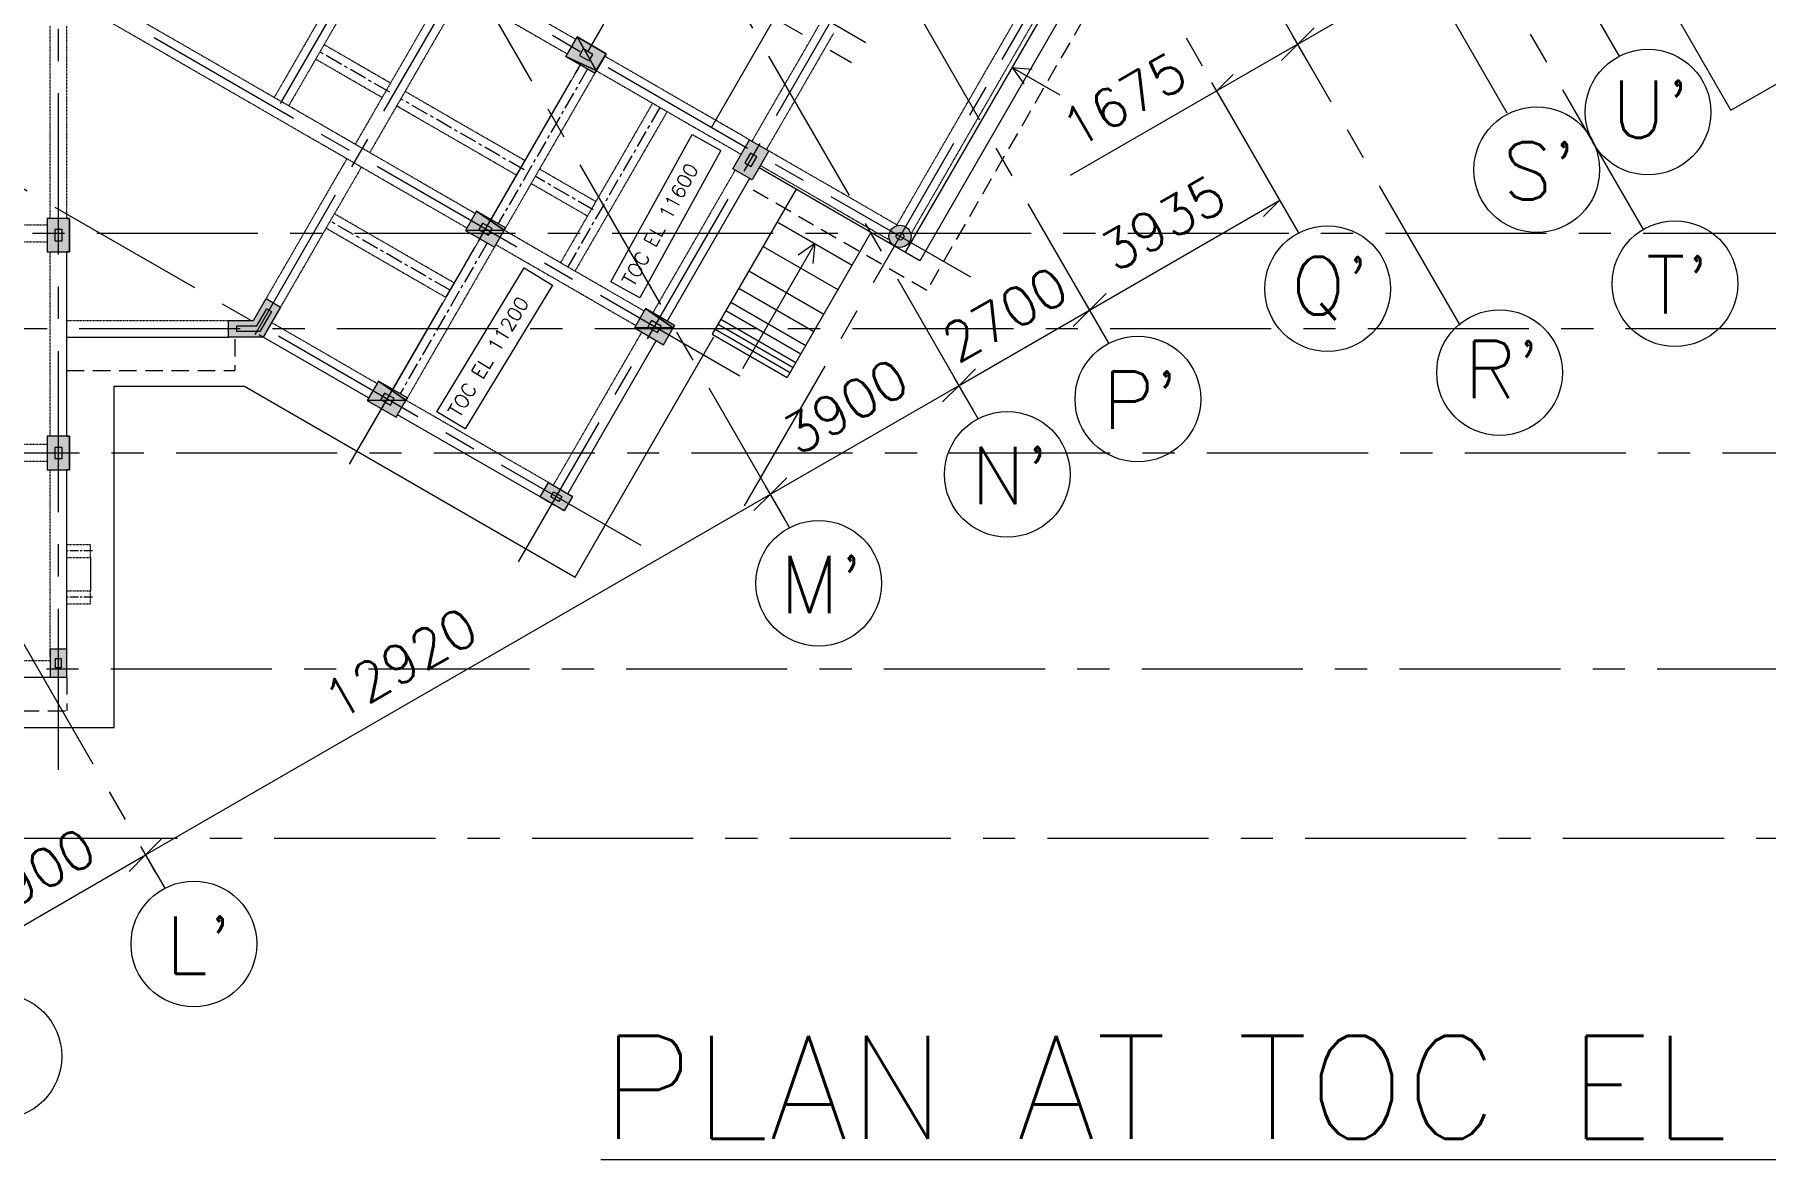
# Model space of a CAD drawing. Header units: millimetres. Extents: x 340192 to 549303, y -616317 to -538642.
# Drawn here: x 543059 to 546417, y -589367 to -587185 of the extents above; entities that cross this region are included whole.
import ezdxf
from ezdxf.enums import TextEntityAlignment as Align
from ezdxf.lldxf.tags import DXFTag

# ---------------------------------------------------------------- set-up
doc = ezdxf.new("R2010")
doc.units = ezdxf.units.MM
doc.header["$LTSCALE"] = 250
doc.header["$MEASUREMENT"] = 0
for name, pattern in [('( Center )', [2, 1.25, -0.25, 0.25, -0.25]), ('__CENTER__0', [2000, 1250, -250, 250, -250]), ('__HIDDEN__2', [375, 250, -125]), ('__HIDDEN__3', [375, 250, -125]), ('HIDDEN', [375, 250, -125]), ('HIDDENX2', [0.75, 0.5, -0.25])]:
    doc.linetypes.add(name, pattern=pattern)
doc.layers.get('DEFPOINTS').update_dxf_attribs({"lineweight": 0})
for name, color, linetype, lineweight in [('AR-PLTH-PROTCN', 5, 'Continuous', 0), ('AR-PROJ-ABV', 4, 'HIDDENX2', 0), ('CIVIL_SHADE', 25, 'Continuous', 0), ('CV-AB-CJ', 2, 'Continuous', 0), ('CV-AB-TITLE', 6, 'Continuous', 0), ('CV-CB-BEAM', 7, 'Continuous', 0), ('CV-CB-CIVIL', 70, 'Continuous', 0), ('CV-CB-COLUMN', 3, 'Continuous', 0), ('CV-CB-SHADE', 25, 'Continuous', 0), ('CV-COL', 3, 'Continuous', 0), ('CV-ELE', 4, 'Continuous', 0), ('CV-GRID_LINE', 8, 'CENTER', 0), ('CV-GRID_NO', 6, 'Continuous', 0), ('CV-MISC', 3, 'Continuous', 0)]:
    doc.layers.add(name, color=color, linetype=linetype, lineweight=lineweight)
doc.styles.add('ROMANS', font='romans.shx')
doc.styles.add('ROMANS_0', font='romans.shx')
doc.styles.add('SIMPLEX', font='romans.shx')
doc.styles.add('Style-romans', font='romans.shx')
tags = doc.linetypes.add('CENTER', pattern=[2, 1.25, -0.25, 0.25, -0.25]).pattern_tags.tags
tags[10:11] = [DXFTag(74, 4), DXFTag(75, 0), DXFTag(340, '0'), DXFTag(46, 1.0), DXFTag(50, 0.0), DXFTag(44, 0.0), DXFTag(45, 0.0)]
tags[8:9] = [DXFTag(74, 4), DXFTag(75, 0), DXFTag(340, '0'), DXFTag(46, 1.0), DXFTag(50, 0.0), DXFTag(44, 0.0), DXFTag(45, 0.0)]
tags[6:7] = [DXFTag(74, 4), DXFTag(75, 0), DXFTag(340, '0'), DXFTag(46, 1.0), DXFTag(50, 0.0), DXFTag(44, 0.0), DXFTag(45, 0.0)]
tags[4:5] = [DXFTag(74, 4), DXFTag(75, 0), DXFTag(340, '0'), DXFTag(46, 1.0), DXFTag(50, 0.0), DXFTag(44, 0.0), DXFTag(45, 0.0)]
doc.dimstyles.new('.15', dxfattribs={"dimtxt": 75, "dimasz": 0.00015, "dimexe": 18.75, "dimexo": 18.75, "dimgap": 37.5, "dimtad": 1, "dimdec": 0, "dimlfac": 9.227778, "dimzin": 0, "dimdsep": 46, "dimtxsty": 'ROMANS_0', "dimblk": 'TICK', "dimcen": 60, "dimclrd": 2, "dimclre": 2, "dimclrt": 3, "dimadec": 0, "dimazin": 0, "dimtfac": 1, "dimtdec": 0, "dimtofl": 0, "dimtmove": 0, "dimatfit": 3, "dimldrblk": 'TICK', "dimfxl": 1, "dimtolj": 1, "dimtzin": 0, "dimlwd": -1, "dimlwe": -1, "dimarcsym": 0})

# ---------------------------------------------------------------- blocks, each defined once
blk = doc.blocks.new('TICK')
at = {"color": 3}
blk.add_line((-289777.747, -77645.713), (0, 0), dxfattribs=at)
blk = doc.blocks.new('*D44')
at = {"layer": 'CV-CB-SHADE', "color": 2, "transparency": 16777216}
for p, q in [((542908.3, -588987.7), (543274.2, -588776.4)), ((543293, -588809), (543264.8, -588760.2)), ((542927.1, -589020.2), (542898.9, -588971.4))]:
    blk.add_line(p, q, dxfattribs=at)
at = {"layer": 'DEFPOINTS', "color": 0, "transparency": 16777216}
for p in [(543274.2, -588776.4), (543302.4, -588825.2), (542936.5, -589036.4)]:
    blk.add_point(p, dxfattribs=at)
at = {"layer": 'CV-CB-SHADE', "color": 2, "transparency": 16777216, "xscale": 0.00015, "yscale": 0.00015, "zscale": 0.00015}
for p, rotation in [((543274.2, -588776.4), 30.00000000000112), ((542908.3, -588987.7), 210.0000000000011)]:
    blk.add_blockref('TICK', p, dxfattribs=dict(at, rotation=rotation))
at = {"layer": 'CV-CB-SHADE', "color": 3, "transparency": 16777216, "insert": (543054.9, -588816.4), "char_height": 75, "attachment_point": 5, "rotation": 30, "style": 'ROMANS_0'}
blk.add_mtext('\\A1;3900', dxfattribs=at)
blk = doc.blocks.new('*D45')
at = {"layer": 'CV-CB-SHADE', "color": 2, "transparency": 16777216}
for p, q in [((543274.1, -588776.3), (544486.3, -588076.5)), ((544507.6, -588113.3), (544476.9, -588060.2)), ((543295.4, -588813.2), (543264.8, -588760.1))]:
    blk.add_line(p, q, dxfattribs=at)
at = {"layer": 'DEFPOINTS', "color": 0, "transparency": 16777216}
for p in [(544486.3, -588076.5), (544517, -588129.6), (543304.8, -588829.4)]:
    blk.add_point(p, dxfattribs=at)
at = {"layer": 'CV-CB-SHADE', "color": 2, "transparency": 16777216, "xscale": 0.00015, "yscale": 0.00015, "zscale": 0.00015}
for p, rotation in [((544486.3, -588076.5), 30.0000000000007), ((543274.1, -588776.3), 210.0000000000007)]:
    blk.add_blockref('TICK', p, dxfattribs=dict(at, rotation=rotation))
at = {"layer": 'CV-CB-SHADE', "color": 3, "transparency": 16777216, "insert": (543768.1, -588404.5), "char_height": 75, "attachment_point": 5, "rotation": 30, "style": 'ROMANS_0'}
blk.add_mtext('\\A1;12920', dxfattribs=at)
blk = doc.blocks.new('*D46')
at = {"layer": 'CV-CB-SHADE', "color": 0, "transparency": 16777216}
blk.add_line((544486.4, -588076.6), (544852.3, -587865.3), dxfattribs=at)
at = {"layer": 'CV-CB-SHADE', "color": 2, "transparency": 16777216}
for p, q in [((544880.2, -587913.7), (544842.9, -587849.1)), ((544514.3, -588124.9), (544477, -588060.3))]:
    blk.add_line(p, q, dxfattribs=at)
at = {"layer": 'DEFPOINTS', "color": 0, "transparency": 16777216}
for p in [(544852.3, -587865.3), (544889.6, -587929.9), (544523.7, -588141.2)]:
    blk.add_point(p, dxfattribs=at)
at = {"layer": 'CV-CB-SHADE', "color": 0, "transparency": 16777216, "xscale": 0.00015, "yscale": 0.00015, "zscale": 0.00015}
for p, rotation in [((544852.3, -587865.3), 29.99999999999862), ((544486.4, -588076.6), 209.9999999999986)]:
    blk.add_blockref('TICK', p, dxfattribs=dict(at, rotation=rotation))
at = {"layer": 'CV-CB-SHADE', "color": 3, "transparency": 16777216, "insert": (544631.8, -587906), "char_height": 75, "attachment_point": 5, "rotation": 30, "style": 'ROMANS_0'}
blk.add_mtext('\\A1;3900', dxfattribs=at)
blk = doc.blocks.new('*D47')
at = {"layer": 'CV-CB-SHADE', "color": 2, "transparency": 16777216}
for p, q in [((545133.5, -587767.4), (545096.2, -587702.8)), ((544880.2, -587913.7), (544842.9, -587849.1))]:
    blk.add_line(p, q, dxfattribs=at)
at = {"layer": 'CV-CB-SHADE', "color": 0, "transparency": 16777216}
blk.add_line((544852.3, -587865.3), (545105.6, -587719.1), dxfattribs=at)
at = {"layer": 'DEFPOINTS', "color": 0, "transparency": 16777216}
for p in [(545105.6, -587719.1), (545142.9, -587783.7), (544889.6, -587929.9)]:
    blk.add_point(p, dxfattribs=at)
at = {"layer": 'CV-CB-SHADE', "color": 0, "transparency": 16777216, "xscale": 0.00015, "yscale": 0.00015, "zscale": 0.00015}
for p, rotation in [((545105.6, -587719.1), 29.99999999830986), ((544852.3, -587865.3), 209.9999999983098)]:
    blk.add_blockref('TICK', p, dxfattribs=dict(at, rotation=rotation))
at = {"layer": 'CV-CB-SHADE', "color": 3, "transparency": 16777216, "insert": (544941.4, -587727.2), "char_height": 75, "attachment_point": 5, "rotation": 30, "style": 'ROMANS_0'}
blk.add_mtext('\\A1;2700', dxfattribs=at)
blk = doc.blocks.new('*D48')
at = {"layer": 'CV-CB-SHADE', "color": 0, "transparency": 16777216}
blk.add_line((545105.6, -587719.1), (545474.8, -587505.9), dxfattribs=at)
at = {"layer": 'CV-CB-SHADE', "color": 2, "transparency": 16777216}
for p, q in [((545502.7, -587554.3), (545465.4, -587489.7)), ((545133.5, -587767.4), (545096.2, -587702.8))]:
    blk.add_line(p, q, dxfattribs=at)
at = {"layer": 'DEFPOINTS', "color": 0, "transparency": 16777216}
for p in [(545474.8, -587505.9), (545512.1, -587570.5), (545142.9, -587783.7)]:
    blk.add_point(p, dxfattribs=at)
at = {"layer": 'CV-CB-SHADE', "color": 0, "transparency": 16777216, "xscale": 0.00015, "yscale": 0.00015, "zscale": 0.00015}
for p, rotation in [((545474.8, -587505.9), 29.99999999830986), ((545105.6, -587719.1), 209.9999999983098)]:
    blk.add_blockref('TICK', p, dxfattribs=dict(at, rotation=rotation))
at = {"layer": 'CV-CB-SHADE', "color": 3, "transparency": 16777216, "insert": (545247.9, -587550.3), "char_height": 75, "attachment_point": 5, "rotation": 30, "style": 'ROMANS_0'}
blk.add_mtext('\\A1;3935', dxfattribs=at)
blk = doc.blocks.new('*D49')
at = {"layer": 'CV-CB-SHADE', "color": 0, "transparency": 16777216}
for p, q in [((545509.5, -587203.1), (545352.3, -587293.8)), ((545352.3, -587293.8), (545067.6, -587458.2))]:
    blk.add_line(p, q, dxfattribs=at)
at = {"layer": 'CV-CB-SHADE', "color": 2, "transparency": 16777216}
for p, q in [((545537.4, -587251.5), (545500.1, -587186.9)), ((545380.2, -587342.2), (545342.9, -587277.6))]:
    blk.add_line(p, q, dxfattribs=at)
at = {"layer": 'DEFPOINTS', "color": 0, "transparency": 16777216}
for p in [(545509.5, -587203.1), (545546.8, -587267.7), (545389.6, -587358.4)]:
    blk.add_point(p, dxfattribs=at)
at = {"layer": 'CV-CB-SHADE', "color": 0, "transparency": 16777216, "xscale": 0.00015, "yscale": 0.00015, "zscale": 0.00015}
for p, rotation in [((545509.5, -587203.1), 29.99999999830986), ((545352.3, -587293.8), 209.9999999983098)]:
    blk.add_blockref('TICK', p, dxfattribs=dict(at, rotation=rotation))
at = {"layer": 'CV-CB-SHADE', "color": 3, "transparency": 16777216, "insert": (545172.4, -587311.1), "char_height": 75, "attachment_point": 5, "rotation": 30, "style": 'ROMANS_0'}
blk.add_mtext('\\A1;1675', dxfattribs=at)
blk = doc.blocks.new('*D50')
at = {"layer": 'CV-CB-SHADE', "color": 0, "transparency": 16777216}
blk.add_line((545509.5, -587203.1), (545756.2, -587060.6), dxfattribs=at)
at = {"layer": 'CV-CB-SHADE', "color": 2, "transparency": 16777216}
for p, q in [((545784.1, -587109), (545746.8, -587044.4)), ((545537.4, -587251.5), (545500.1, -587186.9))]:
    blk.add_line(p, q, dxfattribs=at)
at = {"layer": 'DEFPOINTS', "color": 0, "transparency": 16777216}
for p in [(545756.2, -587060.6), (545793.5, -587125.3), (545546.8, -587267.7)]:
    blk.add_point(p, dxfattribs=at)
at = {"layer": 'CV-CB-SHADE', "color": 0, "transparency": 16777216, "xscale": 0.00015, "yscale": 0.00015, "zscale": 0.00015}
for p, rotation in [((545756.2, -587060.6), 29.99999999830986), ((545509.5, -587203.1), 209.9999999983098)]:
    blk.add_blockref('TICK', p, dxfattribs=dict(at, rotation=rotation))
at = {"layer": 'CV-CB-SHADE', "color": 3, "transparency": 16777216, "insert": (545595.3, -587066.9), "char_height": 75, "attachment_point": 5, "rotation": 30, "style": 'ROMANS_0'}
blk.add_mtext('\\A1;2630', dxfattribs=at)

msp = doc.modelspace()

# ---------------------------------------------------------------- hatches: boundary and pattern name
at = {"layer": 'CIVIL_SHADE', "linetype": 'Continuous', "ltscale": 1.168052}
msp.add_hatch(color=256, dxfattribs=at).paths.add_polyline_path([(544145.78, -587259.34), (544089.49, -587226.84), (544111.15, -587189.31), (544167.44, -587221.81)])
at = {"layer": 'CV-CB-SHADE', "ltscale": 0.108333, "extrusion": (0, 0, -1)}
for points in [[(-544145.78, -587259.34), (-544167.44, -587221.81), (-544111.15, -587189.31), (-544089.49, -587226.84)], [(-544145.78, -587259.34), (-544167.44, -587221.81), (-544111.15, -587189.31), (-544089.49, -587226.84)], [(-544450.75, -587466.69), (-544483.25, -587410.39), (-544445.73, -587388.73), (-544413.23, -587445.02)], [(-543126.76, -587606.46), (-543126.76, -587541.46), (-543083.43, -587541.46), (-543083.43, -587606.46)], [(-543126.76, -587606.46), (-543126.76, -587541.46), (-543083.43, -587541.46), (-543083.43, -587606.46)], [(-543950.78, -587597.08), (-543972.44, -587559.56), (-543916.15, -587527.06), (-543894.49, -587564.58)], [(-544278.68, -587786.4), (-544300.34, -587748.87), (-544244.05, -587716.37), (-544222.39, -587753.9)], [(-543760.34, -587926.94), (-543782, -587889.41), (-543725.71, -587856.91), (-543704.04, -587894.44)], [(-543126.76, -588028.96), (-543126.76, -587963.96), (-543083.43, -587963.96), (-543083.43, -588028.96)], [(-543126.76, -588028.96), (-543126.76, -587963.96), (-543083.43, -587963.96), (-543083.43, -588028.96)], [(-544086.25, -588108.85), (-544102.5, -588080.71), (-544055.59, -588053.62), (-544039.34, -588081.77)], [(-543121.34, -588431.41), (-543121.34, -588377.25), (-543088.84, -588377.25), (-543088.84, -588431.41)]]:
    msp.add_hatch(color=25, dxfattribs=at).paths.add_polyline_path(points)
at = {"layer": 'CV-CB-SHADE', "ltscale": 0.000135417}
msp.add_hatch(color=25, dxfattribs=at).paths.add_polyline_path([(544759.49, -587576.13, 1), (544716.16, -587576.13, 1)])
at = {"layer": 'CV-CB-SHADE', "linetype": 'Continuous', "ltscale": 0.108333, "extrusion": (0, 0, -1)}
msp.add_hatch(color=25, dxfattribs=at).paths.add_polyline_path([(-543502.23, -587771.66), (-543535.98, -587713.2), (-543507.84, -587696.95), (-543483.46, -587739.16), (-543434.71, -587739.16), (-543434.71, -587771.66)])
msp.add_hatch(color=25, dxfattribs=at).paths.add_polyline_path([(-543502.23, -587771.66), (-543535.98, -587713.2), (-543507.84, -587696.95), (-543483.46, -587739.16), (-543434.71, -587739.16), (-543434.71, -587771.66)])

# ---------------------------------------------------------------- linework, layer by layer
at = {"layer": 'AR-PLTH-PROTCN', "color": 21, "ltscale": 0.000108333}
for p, q in [((544107.69, -588237.46, -232618.36), (544376.9, -587771.18, -232618.36)), ((543212.89, -588528.91, -232618.36), (543212.89, -587867, -232618.36)), ((543212.89, -587867, -232618.36), (543466.03, -587867, -232618.36)), ((543466.03, -587867, -232618.36), (544107.69, -588237.46, -232618.36)), ((542292.59, -588528.91, -232618.36), (543212.89, -588528.91, -232618.36))]:
    msp.add_line(p, q, dxfattribs=at)
at = {"layer": 'AR-PROJ-ABV', "linetype": '__HIDDEN__2', "ltscale": 0.000541667}
for p, q in [((545244.76, -586893.09, -232618.36), (544789.76, -587681.18, -232618.36)), ((544789.76, -587681.18, -232618.36), (544437.94, -587478.05, -232618.36)), ((543447.02, -587775.56, -232618.36), (543447.02, -587836.66, -232618.36)), ((543121.34, -587836.66, -232618.36), (543447.02, -587836.66, -232618.36)), ((543121.34, -588431.41, -232618.36), (543121.34, -588496.41, -232618.36)), ((541967.59, -588496.41, -232618.36), (543121.34, -588496.41, -232618.36))]:
    msp.add_line(p, q, dxfattribs=at)
at = {"layer": 'CV-AB-CJ', "color": 2, "ltscale": 0.108333, "elevation": -232618.36, "flags": 128}
msp.add_lwpolyline([(543495.97, -587760.83), (543450.96, -587760.83), (543450.96, -587750), (543489.72, -587750), (543509.09, -587716.44), (543518.48, -587721.85), (543495.97, -587760.83)], dxfattribs=at)
at = {"layer": 'CV-AB-CJ', "color": 2, "ltscale": 0.000135417}
msp.add_circle((544737.82, -587576.13, -232618.36), 7.22, dxfattribs=at)
for points in [[(544134.52, -587235.85, -232618.36), (544141.66, -587223.3, -232618.36), (544122.83, -587212.58, -232618.36), (544115.69, -587225.13, -232618.36)], [(544436.71, -587433.76, -232618.36), (544449.26, -587440.9, -232618.36), (544459.98, -587422.08, -232618.36), (544447.43, -587414.93, -232618.36)], [(543112.32, -587563.12, -232618.36), (543097.87, -587563.12, -232618.36), (543097.87, -587584.79, -232618.36), (543112.32, -587584.79, -232618.36)], [(543939.52, -587573.6, -232618.36), (543946.66, -587561.05, -232618.36), (543927.83, -587550.33, -232618.36), (543920.69, -587562.88, -232618.36)], [(544267.42, -587762.92, -232618.36), (544274.56, -587750.36, -232618.36), (544255.73, -587739.64, -232618.36), (544248.59, -587752.19, -232618.36)], [(543749.07, -587903.46, -232618.36), (543756.22, -587890.9, -232618.36), (543737.39, -587880.18, -232618.36), (543730.25, -587892.74, -232618.36)], [(543112.32, -587985.62, -232618.36), (543097.87, -587985.62, -232618.36), (543097.87, -588007.29, -232618.36), (543112.32, -588007.29, -232618.36)]]:
    msp.add_3dface(points, dxfattribs=at)
at = {"layer": 'CV-AB-CJ', "color": 2, "ltscale": 0.108333}
for points in [[(544081.45, -588081.06, -232618.36), (544076.03, -588090.44, -232618.36), (544060.4, -588081.42, -232618.36), (544065.81, -588072.03, -232618.36)], [(543099.68, -588395.29, -232618.36), (543110.51, -588395.29, -232618.36), (543110.51, -588413.38, -232618.36), (543099.68, -588413.38, -232618.36)]]:
    msp.add_3dface(points, dxfattribs=at)
at = {"layer": 'CV-CB-BEAM', "linetype": 'HIDDEN', "ltscale": 4.33333e-07}
for p, q in [((544731.87, -587553.94, -232618.36), (545105.62, -586906.58, -232618.36)), ((544759.06, -587571.85, -232618.36), (545134.73, -586921.17, -232618.36)), ((543699.67, -587001.77, -232618.36), (543523.62, -587306.69, -232618.36)), ((544108.44, -587194, -232618.36), (543760.84, -586993.31, -232618.36)), ((543727.81, -587018.02, -232618.36), (543551.77, -587322.94, -232618.36)), ((543744.59, -587021.46, -232618.36), (544092.19, -587222.14, -232618.36)), ((543859.52, -587087.81, -232618.36), (543680.77, -587397.41, -232618.36)), ((543887.67, -587104.06, -232618.36), (543708.92, -587413.66, -232618.36)), ((543897.19, -587559.89, -232618.36), (543166.34, -587137.94, -232618.36)), ((543913.44, -587531.75, -232618.36), (543182.59, -587109.79, -232618.36)), ((543088.84, -587541.46, -232618.36), (543088.84, -587167.71, -232618.36)), ((543121.34, -587541.46, -232618.36), (543121.34, -587167.71, -232618.36)), ((544580.42, -587166.27, -232618.36), (544450.42, -587391.44, -232618.36)), ((543749.29, -587278.73, -232618.36), (543620.29, -587204.25, -232618.36)), ((544608.56, -587182.52, -232618.36), (544478.56, -587407.69, -232618.36)), ((543733.04, -587306.88, -232618.36), (543604.04, -587232.4, -232618.36)), ((544445.73, -587388.73, -232618.36), (544164.74, -587226.5, -232618.36)), ((544117.63, -587243.09, -232618.36), (543944.3, -587543.31, -232618.36)), ((544148.49, -587254.64, -232618.36), (543972.44, -587559.56, -232618.36)), ((544148.49, -587254.64, -232618.36), (544429.48, -587416.87, -232618.36)), ((544010.11, -587429.32, -232618.36), (543777.44, -587294.98, -232618.36)), ((543993.86, -587457.46, -232618.36), (543761.19, -587323.13, -232618.36)), ((544257.79, -587317.75, -232618.36), (544079.04, -587627.35, -232618.36)), ((544285.93, -587334, -232618.36), (544107.18, -587643.6, -232618.36)), ((544731.87, -587553.94, -232618.36), (544478.56, -587407.69, -232618.36)), ((543664.52, -587425.56, -232618.36), (543507.84, -587696.95, -232618.36)), ((544467, -587438.54, -232618.36), (544717.29, -587583.04, -232618.36)), ((543692.67, -587441.81, -232618.36), (543535.91, -587713.33, -232618.36)), ((544131.31, -587536.82, -232618.36), (544022.01, -587473.71, -232618.36)), ((544147.56, -587508.67, -232618.36), (544038.26, -587445.57, -232618.36)), ((544417.92, -587447.73, -232618.36), (544258.12, -587724.49, -232618.36)), ((543873.07, -587666.68, -232618.36), (543640.4, -587532.35, -232618.36)), ((542731.34, -587554.01, -232618.36), (543083.43, -587554.01, -232618.36)), ((543856.82, -587694.83, -232618.36), (543624.15, -587560.49, -232618.36)), ((544241.34, -587721.06, -232618.36), (543969.74, -587564.25, -232618.36)), ((542731.34, -587586.51, -232618.36), (543083.43, -587586.51, -232618.36)), ((543088.84, -587963.96, -232618.36), (543088.84, -587606.46, -232618.36)), ((543922.63, -587580.83, -232618.36), (543751.15, -587877.85, -232618.36)), ((543950.78, -587597.08, -232618.36), (543774.74, -587902, -232618.36)), ((544225.09, -587749.21, -232618.36), (543953.49, -587592.39, -232618.36)), ((543121.34, -587739.16, -232618.36), (543434.71, -587739.16, -232618.36)), ((543723, -587861.6, -232618.36), (543518.48, -587743.52, -232618.36)), ((544236.46, -587762.02, -232618.36), (544064.97, -588059.04, -232618.36)), ((544055.59, -588053.62, -232618.36), (543779.29, -587894.1, -232618.36)), ((543083.43, -587980.21, -232618.36), (542731.34, -587980.21, -232618.36)), ((543083.43, -588012.71, -232618.36), (542731.34, -588012.71, -232618.36)), ((543088.84, -588391.87, -232618.36), (543088.84, -588028.96, -232618.36)), ((542747.59, -588398.91, -232618.36), (543088.84, -588398.91, -232618.36))]:
    msp.add_line(p, q, dxfattribs=at)
at = {"layer": 'CV-CB-BEAM', "linetype": 'Continuous', "ltscale": 0.000108333}
for p, q in [((544446.06, -587463.98, -232618.36), (544286.27, -587740.74, -232618.36)), ((543121.34, -587963.96, -232618.36), (543121.34, -587606.46, -232618.36)), ((543121.34, -587771.77, -232618.36), (543434.71, -587771.77, -232618.36)), ((543706.75, -587889.75, -232618.36), (543494.24, -587767.05, -232618.36)), ((544264.6, -587778.27, -232618.36), (544093.12, -588075.29, -232618.36)), ((544039.34, -588081.77, -232618.36), (543763.04, -587922.25, -232618.36)), ((543121.34, -588391.87, -232618.36), (543121.34, -588028.96, -232618.36)), ((542747.59, -588431.41, -232618.36), (543088.84, -588431.41, -232618.36))]:
    msp.add_line(p, q, dxfattribs=at)
at = {"layer": 'CV-CB-BEAM', "linetype": 'HIDDEN', "ltscale": 5.41667e-07}
for p, q in [((543121.34, -588174.12, -232618.36), (543167.39, -588174.12, -232618.36)), ((543167.39, -588199.04, -232618.36), (543167.39, -588174.12, -232618.36)), ((543121.34, -588199.04, -232618.36), (543167.39, -588199.04, -232618.36)), ((543121.34, -588264.04, -232618.36), (543167.39, -588264.04, -232618.36)), ((543167.39, -588288.96, -232618.36), (543167.39, -588264.04, -232618.36)), ((543121.34, -588288.96, -232618.36), (543167.39, -588288.96, -232618.36))]:
    msp.add_line(p, q, dxfattribs=at)
at = {"layer": 'CV-CB-CIVIL', "ltscale": 0.000108333}
for p, q in [((545162.47, -586889.37, -232618.36), (544748.1, -587607.09, -232618.36)), ((545190.62, -586905.62, -232618.36), (544776.24, -587623.34, -232618.36)), ((544776.24, -587623.34, -232618.36), (544464.29, -587443.23, -232618.36)), ((544373.57, -587766.13, -232618.36), (544518.99, -587850.08, -232618.36))]:
    msp.add_line(p, q, dxfattribs=at)
at = {"layer": 'CV-CB-CIVIL', "linetype": 'Continuous', "ltscale": 0.000108333}
for p, q in [((544536.07, -587484.67, -232618.36), (544373.57, -587766.13, -232618.36)), ((544681.49, -587568.63, -232618.36), (544518.99, -587850.08, -232618.36)), ((543167.39, -588199.04, -232618.36), (543167.39, -588264.04, -232618.36))]:
    msp.add_line(p, q, dxfattribs=at)
at = {"layer": 'CV-CB-CIVIL', "color": 2, "ltscale": 0.000108333}
for p, q in [((544499.53, -587547.96, -232618.36), (544644.95, -587631.91, -232618.36)), ((544472.02, -587595.59, -232618.36), (544617.44, -587679.55, -232618.36)), ((544444.52, -587643.23, -232618.36), (544589.94, -587727.19, -232618.36)), ((544409.61, -587703.7, -232618.36), (544555.03, -587787.66, -232618.36)), ((544425.21, -587676.68, -232618.36), (544570.63, -587760.63, -232618.36)), ((544390.48, -587736.83, -232618.36), (544535.9, -587820.79, -232618.36)), ((544400.04, -587720.27, -232618.36), (544545.46, -587804.22, -232618.36)), ((544379.22, -587756.34, -232618.36), (544524.64, -587840.3, -232618.36)), ((544384.87, -587746.55, -232618.36), (544530.29, -587830.51, -232618.36))]:
    msp.add_line(p, q, dxfattribs=at)
at = {"layer": 'CV-CB-COLUMN', "color": 8, "linetype": '__CENTER__0', "ltscale": 0.000108333}
for p, q in [((543747.74, -587296.6, -232618.36), (543608.88, -587216.43, -232618.36)), ((544131.7, -587251.21, -232618.36), (543958.37, -587551.43, -232618.36)), ((544008.55, -587447.18, -232618.36), (543769.31, -587309.06, -232618.36)), ((544271.86, -587325.87, -232618.36), (544093.11, -587635.48, -232618.36)), ((544142.72, -587524.64, -232618.36), (544030.13, -587459.64, -232618.36)), ((543864.94, -587680.75, -232618.36), (543632.27, -587546.42, -232618.36)), ((543936.7, -587588.96, -232618.36), (543767.93, -587881.29, -232618.36))]:
    msp.add_line(p, q, dxfattribs=at)
at = {"layer": 'CV-CB-COLUMN', "color": 8, "linetype": '__CENTER__0', "ltscale": 5.41667e-05}
for p, q in [((543171.18, -588186.58, -232618.36), (543121.34, -588186.58, -232618.36)), ((543171.18, -588276.5, -232618.36), (543121.34, -588276.5, -232618.36))]:
    msp.add_line(p, q, dxfattribs=at)
at = {"layer": 'CV-CB-COLUMN', "color": 3, "ltscale": 0.000135417, "elevation": -232618.36, "flags": 128}
for points in [[(543121.34, -587541.46), (543126.76, -587541.46), (543126.76, -587606.46), (543121.34, -587606.46)], [(543502.23, -587771.66), (543434.71, -587771.66), (543434.71, -587739.16), (543483.46, -587739.16), (543507.84, -587696.95), (543535.98, -587713.2), (543502.23, -587771.66)], [(543121.34, -587963.96), (543126.76, -587963.96), (543126.76, -588028.96), (543121.34, -588028.96)]]:
    msp.add_lwpolyline(points, dxfattribs=at)
at = {"layer": 'CV-CB-COLUMN', "linetype": 'Continuous', "ltscale": 0.000108333}
msp.add_circle((544737.82, -587576.13, -232618.36), 21.67, dxfattribs=at)
at = {"layer": 'CV-CB-COLUMN', "color": 3, "ltscale": 0.000135417}
msp.add_circle((544737.82, -587576.13, -232618.36), 21.67, dxfattribs=at)
for points in [[(544089.49, -587226.84, -232618.36), (544111.15, -587189.31, -232618.36), (544167.44, -587221.81, -232618.36), (544145.78, -587259.34, -232618.36)], [(544445.73, -587388.73, -232618.36), (544483.25, -587410.39, -232618.36), (544450.75, -587466.69, -232618.36), (544413.23, -587445.02, -232618.36)], [(543126.76, -587541.46, -232618.36), (543083.43, -587541.46, -232618.36), (543083.43, -587606.46, -232618.36), (543126.76, -587606.46, -232618.36)], [(543126.76, -587963.96, -232618.36), (543083.43, -587963.96, -232618.36), (543083.43, -588028.96, -232618.36), (543126.76, -588028.96, -232618.36)], [(544039.34, -588081.77, -232618.36), (544055.59, -588053.62, -232618.36), (544102.5, -588080.71, -232618.36), (544086.25, -588108.85, -232618.36)], [(543121.34, -588377.25, -232618.36), (543088.84, -588377.25, -232618.36), (543088.84, -588431.41, -232618.36), (543121.34, -588431.41, -232618.36)]]:
    msp.add_3dface(points, dxfattribs=at)
at = {"layer": 'CV-COL', "linetype": '__HIDDEN__3', "ltscale": 0.0001625}
msp.add_3dface([(544039.34, -588081.77, -232618.36), (544055.59, -588053.62, -232618.36), (544102.5, -588080.71, -232618.36), (544086.25, -588108.85, -232618.36)], dxfattribs=at)
at = {"layer": 'CV-ELE', "color": 2, "ltscale": 0.067708}
for points in [[(544177.01, -587664.22, -232618.36), (544334.32, -587378.35, -232618.36), (544390.44, -587409.24, -232618.36), (544233.13, -587695.1, -232618.36)], [(543839.44, -587916.59, -232618.36), (544008.5, -587637.51, -232618.36), (544063.29, -587670.71, -232618.36), (543894.23, -587949.78, -232618.36)]]:
    msp.add_3dface(points, dxfattribs=at)
at = {"layer": 'CV-GRID_LINE', "linetype": '( Center )'}
for p, q in [((543105.09, -588611.12, -232618.36), (543105.09, -581620.74, -232618.36)), ((546349.85, -587331.59, -232618.36), (544011.39, -583281.26, -232618.36)), ((545915.97, -587337.34, -232618.36), (543639.35, -583394.12, -232618.36)), ((545824.35, -587748.49, -232618.36), (543468.85, -583668.64, -232618.36)), ((543535.8, -587318.09, -232618.36), (545569.65, -583795.37, -232618.36)), ((543486.59, -587766.25, -232618.36), (545722.73, -583893.14, -232618.36)), ((543997.91, -588207.71, -232618.36), (546467.05, -583931.02, -232618.36)), ((543694.47, -587976.02, -232618.36), (545973.54, -584028.56, -232618.36)), ((539387.16, -584149.18, -232618.36), (544671.41, -587200.04, -232618.36)), ((545512.07, -587570.53, -232618.36), (543521.45, -584122.67, -232618.36)), ((544371.93, -587364.88, -232618.36), (546215.88, -584171.07, -232618.36)), ((539405.92, -584215.05, -232618.36), (544643.59, -587239.02, -232618.36)), ((545142.89, -587783.67, -232618.36), (543140.87, -584316.06, -232618.36)), ((544889.58, -587929.92, -232618.36), (542814.69, -584336.1, -232618.36)), ((544436.02, -588098.86, -232618.36), (546582.9, -584380.37, -232618.36)), ((544875.17, -587655.43, -232618.36), (539240.91, -584402.49, -232618.36)), ((544427.25, -587847.16, -232618.36), (539045.91, -584740.24, -232618.36)), ((546179.88, -587562.62, -232618.36), (544592.71, -584813.57, -232618.36)), ((544523.69, -588141.17, -232618.36), (542728.06, -585031.06, -232618.36)), ((544235.49, -588176.25, -232618.36), (538855.47, -585070.09, -232618.36)), ((541515.88, -585730.92, -232618.36), (543311.5, -588841.03, -232618.36)), ((546042.61, -587070.28, -232618.36), (546127.05, -587216.53, -232618.36)), ((546042.61, -587070.28, -232618.36), (546133.49, -587227.7, -232618.36)), ((543670.01, -588018.39, -232618.36), (544117.63, -587243.09, -232618.36)), ((546349.85, -587331.59, -232618.36), (546452.13, -587272.54, -232618.36)), ((541179.45, -587570.16, -232618.36), (546916.03, -587570.16, -232618.36)), ((546957.91, -587755.41, -232618.36), (543004.91, -587755.41, -232618.36)), ((540333.24, -587996.46, -232618.36), (546957.91, -587996.46, -232618.36)), ((540706.66, -588415.16, -232618.36), (546957.91, -588415.16, -232618.36)), ((541023.85, -588743.96, -232618.36), (546957.91, -588743.96, -232618.36))]:
    msp.add_line(p, q, dxfattribs=at)
at = {"layer": 'CV-GRID_NO', "ltscale": 0.000216667}
for centre in [(546188.92, -587335.04, -232618.36), (545973.14, -587446.85, -232618.36), (545567.34, -587677.75, -232618.36), (546241.16, -587667.97, -232618.36), (545900.83, -587840.44, -232618.36), (545199.24, -587891.74, -232618.36), (544945.92, -588037.99, -232618.36), (544580.03, -588249.24, -232618.36), (543367.85, -588949.1, -232618.36), (542989.74, -589167.1, -232618.36)]:
    msp.add_circle(centre, 121.88, dxfattribs=at)
at = {"layer": 'CV-MISC', "ltscale": 0.000180556}
for p, q in [((544955.29, -587248.23, -232618.36), (545048.01, -587301.76, -232618.36)), ((544955.29, -587248.23, -232618.36), (544977.73, -587280.26, -232618.36)), ((544955.29, -587248.23, -232618.36), (544994.24, -587251.64, -232618.36)), ((544572.24, -587589.93, -232618.36), (544431.97, -587832.88, -232618.36)), ((544572.24, -587589.93, -232618.36), (544540.21, -587612.38, -232618.36)), ((544572.24, -587589.93, -232618.36), (544568.82, -587628.89, -232618.36))]:
    msp.add_line(p, q, dxfattribs=at)

# ---------------------------------------------------------------- texts
at = {"layer": 'CV-AB-TITLE', "color": 6, "linetype": 'Continuous', "style": 'SIMPLEX'}
msp.add_text('%%uPLAN AT TOC EL 11750%%U', height=200, dxfattribs=at).set_placement((545747.6, -589327.03, -33382.91), align=Align.CENTER)
at = {"layer": 'CV-ELE', "color": 4, "style": 'ROMANS'}
for s, rotation, p in [('TOC EL 11600', 61.17637, (544220.99, -587675.48, -232618.36)), ('TOC EL 11200', 58.79322, (543882.91, -587929.67, -232618.36))]:
    msp.add_text(s, height=27.0833, rotation=rotation, dxfattribs=at).set_placement(p)
at = {"layer": 'CV-GRID_NO', "style": 'Style-romans'}
for s, p in [("U'", (546194.7, -587329.55, -232618.36)), ("S'", (545978.91, -587449.01, -232618.36)), ("Q'", (545573.11, -587671.88, -232618.36)), ("T'", (546246.93, -587670.13, -232618.36)), ("R'", (545906.6, -587834.57, -232618.36)), ("P'", (545205.01, -587893.91, -232618.36)), ("N'", (544951.7, -588040.16, -232618.36)), ("M'", (544585.8, -588251.41, -232618.36)), ("L'", (543377.82, -588951.26, -232618.36))]:
    msp.add_text(s, height=111.429, dxfattribs=at).set_placement(p, align=Align.MIDDLE_CENTER)

# ---------------------------------------------------------------- dimensions: what is measured, and where the dimension line sits
at = {"layer": 'CV-CB-SHADE', "color": 2}
for base, p1, p2, override, picture, middle in [((545756.22, -587060.65, -232618.36), (545546.77, -587267.71, -232618.36), (545793.51, -587125.25, -232618.36), {"dimtxt": 75, "dimasz": 0.00015, "dimexe": 18.75, "dimexo": 18.75, "dimgap": 37.5, "dimlfac": 9.230769, "dimblk": 'TICK', "dimcen": 60, "dimdle": 0, "dimclrd": 0, "dimclre": 2, "dimclrt": 3, "dimlwe": 65535}, '*D50', (545632.84, -587131.88, -232618.36)), ((545509.47, -587203.11, -232618.36), (545389.62, -587358.44, -232618.36), (545546.77, -587267.71, -232618.36), {"dimtxt": 75, "dimasz": 0.00015, "dimexe": 18.75, "dimexo": 18.75, "dimgap": 37.5, "dimlfac": 9.230769, "dimblk": 'TICK', "dimcen": 60, "dimdle": 0, "dimclrd": 0, "dimclre": 2, "dimclrt": 3, "dimlwe": 65535}, '*D49', (545209.9, -587376.06, -232618.36)), ((545474.77, -587505.92, -232618.36), (545142.89, -587783.67, -232618.36), (545512.07, -587570.53, -232618.36), {"dimtxt": 75, "dimasz": 0.00015, "dimexe": 18.75, "dimexo": 18.75, "dimgap": 37.5, "dimlfac": 9.230769, "dimblk": 'TICK', "dimcen": 60, "dimdle": 0, "dimclrd": 0, "dimclre": 2, "dimclrt": 3, "dimlwe": 65535}, '*D48', (545285.42, -587615.25, -232618.36)), ((545105.59, -587719.07, -232618.36), (544889.58, -587929.92, -232618.36), (545142.89, -587783.67, -232618.36), {"dimtxt": 75, "dimasz": 0.00015, "dimexe": 18.75, "dimexo": 18.75, "dimgap": 37.5, "dimlfac": 9.230769, "dimblk": 'TICK', "dimcen": 60, "dimdle": 0, "dimclrd": 0, "dimclre": 2, "dimclrt": 3, "dimlwe": 65535}, '*D47', (544978.94, -587792.2, -232618.36)), ((544852.28, -587865.32, -232618.36), (544523.69, -588141.17, -232618.36), (544889.58, -587929.92, -232618.36), {"dimtxt": 75, "dimasz": 0.00015, "dimexe": 18.75, "dimexo": 18.75, "dimgap": 37.5, "dimlfac": 9.230769, "dimblk": 'TICK', "dimcen": 60, "dimdle": 0, "dimclrd": 0, "dimclre": 2, "dimclrt": 3, "dimlwe": 65535}, '*D46', (544669.33, -587970.95, -232618.36)), ((544486.32, -588076.46, -232618.36), (543304.81, -588829.44, -232618.36), (544516.99, -588129.58, -232618.36), {"dimtxt": 75, "dimasz": 0.00015, "dimexe": 18.75, "dimexo": 18.75, "dimgap": 37.5, "dimlfac": 9.230769, "dimcen": 60, "dimdle": 0, "dimlwe": 65535}, '*D45', (543805.61, -588469.46, -232618.36)), ((543274.2, -588776.42, -232618.36), (542936.46, -589036.44, -232618.36), (543302.36, -588825.19, -232618.36), {"dimtxt": 75, "dimasz": 0.00015, "dimexe": 18.75, "dimexo": 18.75, "dimgap": 37.5, "dimlfac": 9.230769, "dimcen": 60, "dimdle": 0, "dimlwe": 65535}, '*D44', (543092.42, -588881.38, -232618.36))]:
    dim = msp.add_linear_dim(base=base, p1=p1, p2=p2, angle=30, dimstyle='.15', override=override, dxfattribs=at)
    dim.commit()
    dim.dimension.update_dxf_attribs({"geometry": picture, "text_midpoint": middle, "dimtype": 160})

# ---------------------------------------------------------------- meshes
at = {"layer": 'CV-CB-SHADE', "color": 25}
mesh = msp.add_polyface(dxfattribs=at)
corners = [(544145.78, -587259.34, -333382.72), (544148.49, -587254.64, -333382.72), (544148.49, -587254.64, -232618.36), (544167.44, -587221.81, -232618.36), (544111.15, -587189.31, -232618.36), (544089.49, -587226.84, -232618.36), (544145.78, -587259.34, -232618.36)]
mesh.append_faces([[corners[k] for k in face] for face in [(1, 6, 0), (4, 2, 3)]], dxfattribs={"vtx0": -1, "color": 25})
mesh.append_faces([[corners[k] for k in face] for face in [(2, 6, 1), (6, 2, 5)]], dxfattribs={"vtx0": -1, "vtx1": -1, "color": 25})
mesh.append_faces([[corners[k] for k in face] for face in [(2, 4, 5)]], dxfattribs={"vtx0": -1, "vtx2": -1, "color": 25})
mesh = msp.add_polyface(dxfattribs=at)
corners = [(544145.78, -587259.34, 100169676.61), (544148.49, -587254.64, 100169676.61), (544148.49, -587254.64, 100270440.97), (544167.44, -587221.81, 100270440.97), (544111.15, -587189.31, 100270440.97), (544089.49, -587226.84, 100270440.97), (544145.78, -587259.34, 100270440.97)]
mesh.append_faces([[corners[k] for k in face] for face in [(1, 6, 0), (4, 2, 3)]], dxfattribs={"vtx0": -1, "color": 25})
mesh.append_faces([[corners[k] for k in face] for face in [(2, 6, 1), (6, 2, 5)]], dxfattribs={"vtx0": -1, "vtx1": -1, "color": 25})
mesh.append_faces([[corners[k] for k in face] for face in [(2, 4, 5)]], dxfattribs={"vtx0": -1, "vtx2": -1, "color": 25})
mesh = msp.add_polyface(dxfattribs=at)
corners = [(543916.15, -587527.06, 100270440.97), (543894.49, -587564.58, 100270440.97), (543950.78, -587597.08, 100270440.97), (543969.74, -587564.25, 100270440.97), (543969.74, -587564.25, 100169676.61), (543972.44, -587559.56, 100169676.61), (543972.44, -587559.56, 100270440.97)]
mesh.append_faces([[corners[k] for k in face] for face in [(5, 3, 4), (3, 1, 2)]], dxfattribs={"vtx0": -1, "color": 25})
mesh.append_faces([[corners[k] for k in face] for face in [(1, 3, 0)]], dxfattribs={"vtx0": -1, "vtx1": -1, "color": 25})
mesh.append_faces([[corners[k] for k in face] for face in [(3, 5, 6), (3, 6, 0)]], dxfattribs={"vtx0": -1, "vtx2": -1, "color": 25})
at = {"layer": 'CV-CB-SHADE', "color": 3}
mesh = msp.add_polyface(dxfattribs=at)
corners = [(543916.15, -587527.06, 100169676.61), (543894.49, -587564.58, 100169676.61), (543950.78, -587597.08, 100169676.61), (543969.74, -587564.25, 100169676.61), (543969.74, -587564.25, 100068912.25), (543972.44, -587559.56, 100068912.25), (543972.44, -587559.56, 100169676.61)]
mesh.append_faces([[corners[k] for k in face] for face in [(5, 3, 4), (3, 1, 2)]], dxfattribs={"vtx0": -1, "color": 3})
mesh.append_faces([[corners[k] for k in face] for face in [(1, 3, 0)]], dxfattribs={"vtx0": -1, "vtx1": -1, "color": 3})
mesh.append_faces([[corners[k] for k in face] for face in [(3, 5, 6), (3, 6, 0)]], dxfattribs={"vtx0": -1, "vtx2": -1, "color": 3})
mesh = msp.add_polyface(dxfattribs=at)
corners = [(544244.05, -587716.37, 100169676.61), (544222.39, -587753.9, 100169676.61), (544278.68, -587786.4, 100169676.61), (544297.64, -587753.56, 100169676.61), (544297.64, -587753.56, 100068912.25), (544300.34, -587748.87, 100068912.25), (544300.34, -587748.87, 100169676.61)]
mesh.append_faces([[corners[k] for k in face] for face in [(5, 3, 4), (3, 1, 2)]], dxfattribs={"vtx0": -1, "color": 3})
mesh.append_faces([[corners[k] for k in face] for face in [(1, 3, 0)]], dxfattribs={"vtx0": -1, "vtx1": -1, "color": 3})
mesh.append_faces([[corners[k] for k in face] for face in [(3, 5, 6), (3, 6, 0)]], dxfattribs={"vtx0": -1, "vtx2": -1, "color": 3})
mesh = msp.add_polyface(dxfattribs=at)
corners = [(544244.05, -587716.37, 100169676.61), (544222.39, -587753.9, 100169676.61), (544278.68, -587786.4, 100169676.61), (544297.64, -587753.56, 100169676.61), (544297.64, -587753.56, 100068912.25), (544300.34, -587748.87, 100068912.25), (544300.34, -587748.87, 100169676.61)]
mesh.append_faces([[corners[k] for k in face] for face in [(5, 3, 4), (3, 1, 2)]], dxfattribs={"vtx0": -1, "color": 3})
mesh.append_faces([[corners[k] for k in face] for face in [(1, 3, 0)]], dxfattribs={"vtx0": -1, "vtx1": -1, "color": 3})
mesh.append_faces([[corners[k] for k in face] for face in [(3, 5, 6), (3, 6, 0)]], dxfattribs={"vtx0": -1, "vtx2": -1, "color": 3})
at = {"layer": 'CV-CB-SHADE', "color": 25}
mesh = msp.add_polyface(dxfattribs=at)
corners = [(544244.05, -587716.37, 100270440.97), (544222.39, -587753.9, 100270440.97), (544278.68, -587786.4, 100270440.97), (544297.64, -587753.56, 100270440.97), (544297.64, -587753.56, 100169676.61), (544300.34, -587748.87, 100169676.61), (544300.34, -587748.87, 100270440.97)]
mesh.append_faces([[corners[k] for k in face] for face in [(5, 3, 4), (3, 1, 2)]], dxfattribs={"vtx0": -1, "color": 25})
mesh.append_faces([[corners[k] for k in face] for face in [(1, 3, 0)]], dxfattribs={"vtx0": -1, "vtx1": -1, "color": 25})
mesh.append_faces([[corners[k] for k in face] for face in [(3, 5, 6), (3, 6, 0)]], dxfattribs={"vtx0": -1, "vtx2": -1, "color": 25})
at = {"layer": 'CV-CB-SHADE', "color": 3}
mesh = msp.add_polyface(dxfattribs=at)
corners = [(544244.05, -587716.37, 100169676.61), (544222.39, -587753.9, 100169676.61), (544278.68, -587786.4, 100169676.61), (544297.64, -587753.56, 100169676.61), (544297.64, -587753.56, 100068912.25), (544300.34, -587748.87, 100068912.25), (544300.34, -587748.87, 100169676.61)]
mesh.append_faces([[corners[k] for k in face] for face in [(5, 3, 4), (3, 1, 2)]], dxfattribs={"vtx0": -1, "color": 3})
mesh.append_faces([[corners[k] for k in face] for face in [(1, 3, 0)]], dxfattribs={"vtx0": -1, "vtx1": -1, "color": 3})
mesh.append_faces([[corners[k] for k in face] for face in [(3, 5, 6), (3, 6, 0)]], dxfattribs={"vtx0": -1, "vtx2": -1, "color": 3})
at = {"layer": 'CV-CB-SHADE', "color": 25}
mesh = msp.add_polyface(dxfattribs=at)
corners = [(543725.71, -587856.91, -333382.72), (543704.04, -587894.44, -333382.72), (543760.34, -587926.94, -333382.72), (543779.29, -587894.1, -333382.72), (543779.29, -587894.1, -434147.08), (543782, -587889.41, -434147.08), (543782, -587889.41, -333382.72)]
mesh.append_faces([[corners[k] for k in face] for face in [(5, 3, 4), (3, 1, 2)]], dxfattribs={"vtx0": -1, "color": 25})
mesh.append_faces([[corners[k] for k in face] for face in [(1, 3, 0)]], dxfattribs={"vtx0": -1, "vtx1": -1, "color": 25})
mesh.append_faces([[corners[k] for k in face] for face in [(3, 5, 6), (3, 6, 0)]], dxfattribs={"vtx0": -1, "vtx2": -1, "color": 25})
at = {"layer": 'CV-CB-SHADE', "color": 3}
mesh = msp.add_polyface(dxfattribs=at)
corners = [(543725.71, -587856.91, 100169676.61), (543704.04, -587894.44, 100169676.61), (543760.34, -587926.94, 100169676.61), (543779.29, -587894.1, 100169676.61), (543779.29, -587894.1, 100068912.25), (543782, -587889.41, 100068912.25), (543782, -587889.41, 100169676.61)]
mesh.append_faces([[corners[k] for k in face] for face in [(5, 3, 4), (3, 1, 2)]], dxfattribs={"vtx0": -1, "color": 3})
mesh.append_faces([[corners[k] for k in face] for face in [(1, 3, 0)]], dxfattribs={"vtx0": -1, "vtx1": -1, "color": 3})
mesh.append_faces([[corners[k] for k in face] for face in [(3, 5, 6), (3, 6, 0)]], dxfattribs={"vtx0": -1, "vtx2": -1, "color": 3})

doc.saveas('drawing.dxf')
